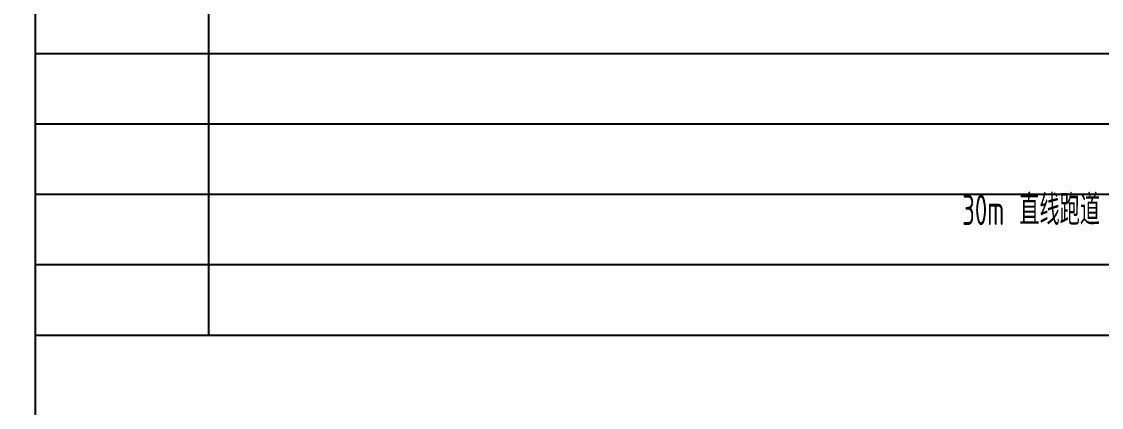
# Model space of a CAD drawing. Header units: millimetres. Extents: x -1048436 to -185795, y -983427 to 400387.
# Drawn here: x -751598 to -732911, y -456270 to -449587 of the extents above; entities that cross this region are included whole.
import ezdxf

# ---------------------------------------------------------------- set-up
doc = ezdxf.new("R2010")
doc.units = ezdxf.units.MM
doc.header["$LTSCALE"] = 500
doc.linetypes.add('HIDDEN2', pattern=[0.1875, 0.125, -0.0625])
for name, color, linetype in [('体育场', 9, 'HIDDEN2'), ('建-文字', 4, 'Continuous'), ('景-平面-绿化填充', 56, 'Continuous')]:
    doc.layers.add(name, color=color, linetype=linetype)
doc.styles.add('XD2008', font='xd-hzs.shx', dxfattribs={"width": 0.7, "bigfont": 'xd-hztxt.shx'})

# ---------------------------------------------------------------- blocks, each defined once
blk = doc.blocks.new('fdhgh')
at = {"layer": '景-平面-绿化填充'}
h = blk.add_hatch(dxfattribs=at)
h.set_pattern_fill('GRASS', color=256, scale=500, style=0)
h.set_pattern_definition([(90, (-26937.1, -803185.1), (-997.7955, 997.7955), [264.5807, -1731.0102]), (45, (-26937.1, -803185.1), (-997.7962, 997.7962), [264.5807, -1146.5161]), (135, (-26937.1, -803185.1), (-997.7962, -997.7962), [264.5807, -1146.5161])])
edge = h.paths.add_edge_path()
edge.add_line((-1391918, -533384), (-1391918, -500074))
edge.add_line((-1391918, -500074), (-1392920, -492192))
edge.add_line((-1392920, -492192), (-1460021, -492192))
edge.add_line((-1460021, -492192), (-1460021, -494283))
edge.add_arc((-1458021, -494283), 2000, 180, 270)
edge.add_line((-1458021, -496283), (-1434821, -496283))
edge.add_line((-1434821, -496283), (-1434821, -501283))
edge.add_line((-1434821, -501283), (-1452821, -501283))
edge.add_line((-1452821, -501283), (-1452821, -499283))
edge.add_line((-1452821, -499283), (-1458021, -499283))
edge.add_arc((-1458021, -501283), 2000, 90, 180)
edge.add_line((-1460021, -501283), (-1460021, -502283))
edge.add_line((-1460021, -502283), (-1406458, -502283))
edge.add_line((-1406458, -502283), (-1405476, -509988))
edge.add_line((-1405476, -509988), (-1405271, -509962))
edge.add_arc((-1405406, -508971), 1000, 277.7235, 360)
edge.add_line((-1404406, -508971), (-1404666, -506861))
edge.add_line((-1404666, -506861), (-1395440, -505688))
edge.add_line((-1395440, -505688), (-1393762, -518881))
edge.add_line((-1393762, -518881), (-1399615, -519626))
edge.add_arc((-1399489, -520618), 1000, 97.2475, 187.2475)
edge.add_line((-1400481, -520744), (-1400418, -521240))
edge.add_line((-1400418, -521240), (-1393573, -520369))
edge.add_line((-1393573, -520369), (-1391918, -533384))
edge = h.paths.add_edge_path()
edge.add_line((-1460644, -592730), (-1436235, -592730))
edge.add_line((-1436235, -592730), (-1436235, -590271))
edge.add_line((-1436235, -590271), (-1440973, -590271))
edge.add_line((-1440973, -590271), (-1440973, -582660))
edge.add_line((-1440973, -582660), (-1449771, -582659))
edge.add_line((-1449771, -582659), (-1449771, -583259))
edge.add_line((-1449771, -583259), (-1463873, -583259))
edge.add_line((-1463873, -583259), (-1463873, -584960))
edge.add_line((-1463873, -584960), (-1474580, -584960))
edge.add_line((-1474580, -584960), (-1476321, -583426))
edge.add_line((-1476321, -583426), (-1476321, -574192))
edge.add_line((-1476321, -574192), (-1481371, -574192))
edge.add_line((-1481371, -574192), (-1481371, -577350))
edge.add_arc((-1472371, -577350), 9000, 180, 247.0886)
edge.add_line((-1475875, -585640), (-1464599, -590406))
edge.add_arc((-1467358, -599627), 9626, 45.7713, 73.3481, ccw=False)
at = {"layer": '体育场', "color": 251, "linetype": 'Continuous'}
for p, q in [((-1471673, -526183), (-1471673, -551560)), ((-1468673, -526183), (-1468673, -532283)), ((-1471673, -527403), (-1435673, -527403)), ((-1471673, -528623), (-1435673, -528623)), ((-1471673, -529843), (-1435673, -529843)), ((-1471673, -531063), (-1435673, -531063)), ((-1471673, -532283), (-1435673, -532283))]:
    blk.add_line(p, q, dxfattribs=at)

msp = doc.modelspace()

# ---------------------------------------------------------------- block references
msp.add_blockref('fdhgh', (720308.8, 77265.7))

# ---------------------------------------------------------------- texts
at = {"layer": '建-文字', "style": 'XD2008', "width": 0.7}
for s, p in [('30m', (-735321, -453111.6)), ('直线跑道', (-734331.5, -453111.6))]:
    msp.add_text(s, height=525, dxfattribs=at).set_placement(p)

doc.saveas('drawing.dxf')
